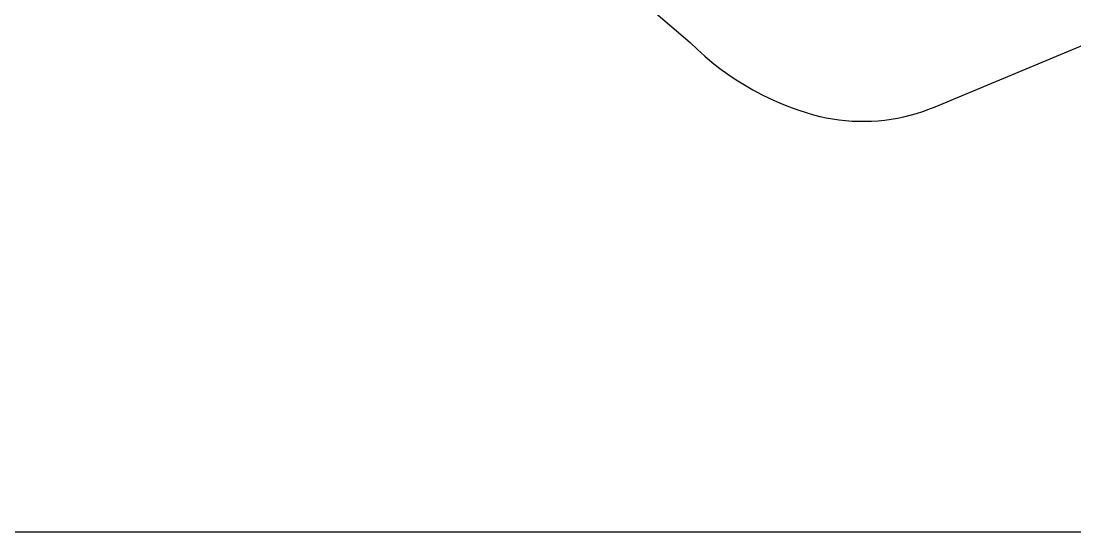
# Model space of a CAD drawing. Header units: millimetres. Extents: x 1015 to 1415, y -25 to 475.
# Drawn here: x 1205.8 to 1261.7, y -25.2 to 1.9 of the extents above; entities that cross this region are included whole.
import ezdxf

# ---------------------------------------------------------------- set-up
doc = ezdxf.new("R2010")
doc.units = ezdxf.units.MM
doc.header["$MEASUREMENT"] = 0
doc.layers.add('corte', color=1, linetype='Continuous', true_color=0xff0000)
doc.layers.add('Default', color=18, linetype='Continuous', true_color=0x000000)

msp = doc.modelspace()

# ---------------------------------------------------------------- linework, layer by layer
at = {"layer": 'corte', "linetype": 'Continuous', "lineweight": 25}
for p, q in [((1233.325, 7.56), (1241.28, 0.752)), ((1254.263, -2.651), (1274.041, 5.589)), ((1241.28, 0.752), (1241.656, 0.39)), ((1241.656, 0.39), (1242.043, 0.04)), ((1242.043, 0.04), (1242.443, -0.295)), ((1242.443, -0.295), (1242.854, -0.617)), ((1242.854, -0.617), (1243.276, -0.924)), ((1243.276, -0.924), (1243.708, -1.216)), ((1243.708, -1.216), (1244.151, -1.492)), ((1244.151, -1.492), (1244.602, -1.754)), ((1244.602, -1.754), (1245.063, -1.999)), ((1245.063, -1.999), (1245.531, -2.228)), ((1245.531, -2.228), (1246.008, -2.441)), ((1246.008, -2.441), (1246.491, -2.637)), ((1246.491, -2.637), (1246.981, -2.817)), ((1253.615, -2.895), (1253.941, -2.779)), ((1253.941, -2.779), (1254.263, -2.651)), ((1246.981, -2.817), (1247.477, -2.979)), ((1247.477, -2.979), (1247.81, -3.075)), ((1247.81, -3.075), (1248.146, -3.159)), ((1248.146, -3.159), (1248.485, -3.232)), ((1248.485, -3.232), (1248.826, -3.293)), ((1248.826, -3.293), (1249.169, -3.342)), ((1249.169, -3.342), (1249.514, -3.38)), ((1251.245, -3.386), (1251.59, -3.351)), ((1251.59, -3.351), (1251.933, -3.305)), ((1251.933, -3.305), (1252.275, -3.246)), ((1252.275, -3.246), (1252.614, -3.176)), ((1252.614, -3.176), (1252.951, -3.094)), ((1252.951, -3.094), (1253.284, -3.001)), ((1253.284, -3.001), (1253.615, -2.895)), ((1249.514, -3.38), (1249.86, -3.405)), ((1249.86, -3.405), (1250.206, -3.418)), ((1250.206, -3.418), (1250.553, -3.42)), ((1250.553, -3.42), (1250.899, -3.409)), ((1250.899, -3.409), (1251.245, -3.386))]:
    msp.add_line(p, q, dxfattribs=at)
at = {"layer": 'Default'}
msp.add_line((1015.423, -25.195), (1415.423, -25.195), dxfattribs=at)

doc.saveas('drawing.dxf')
